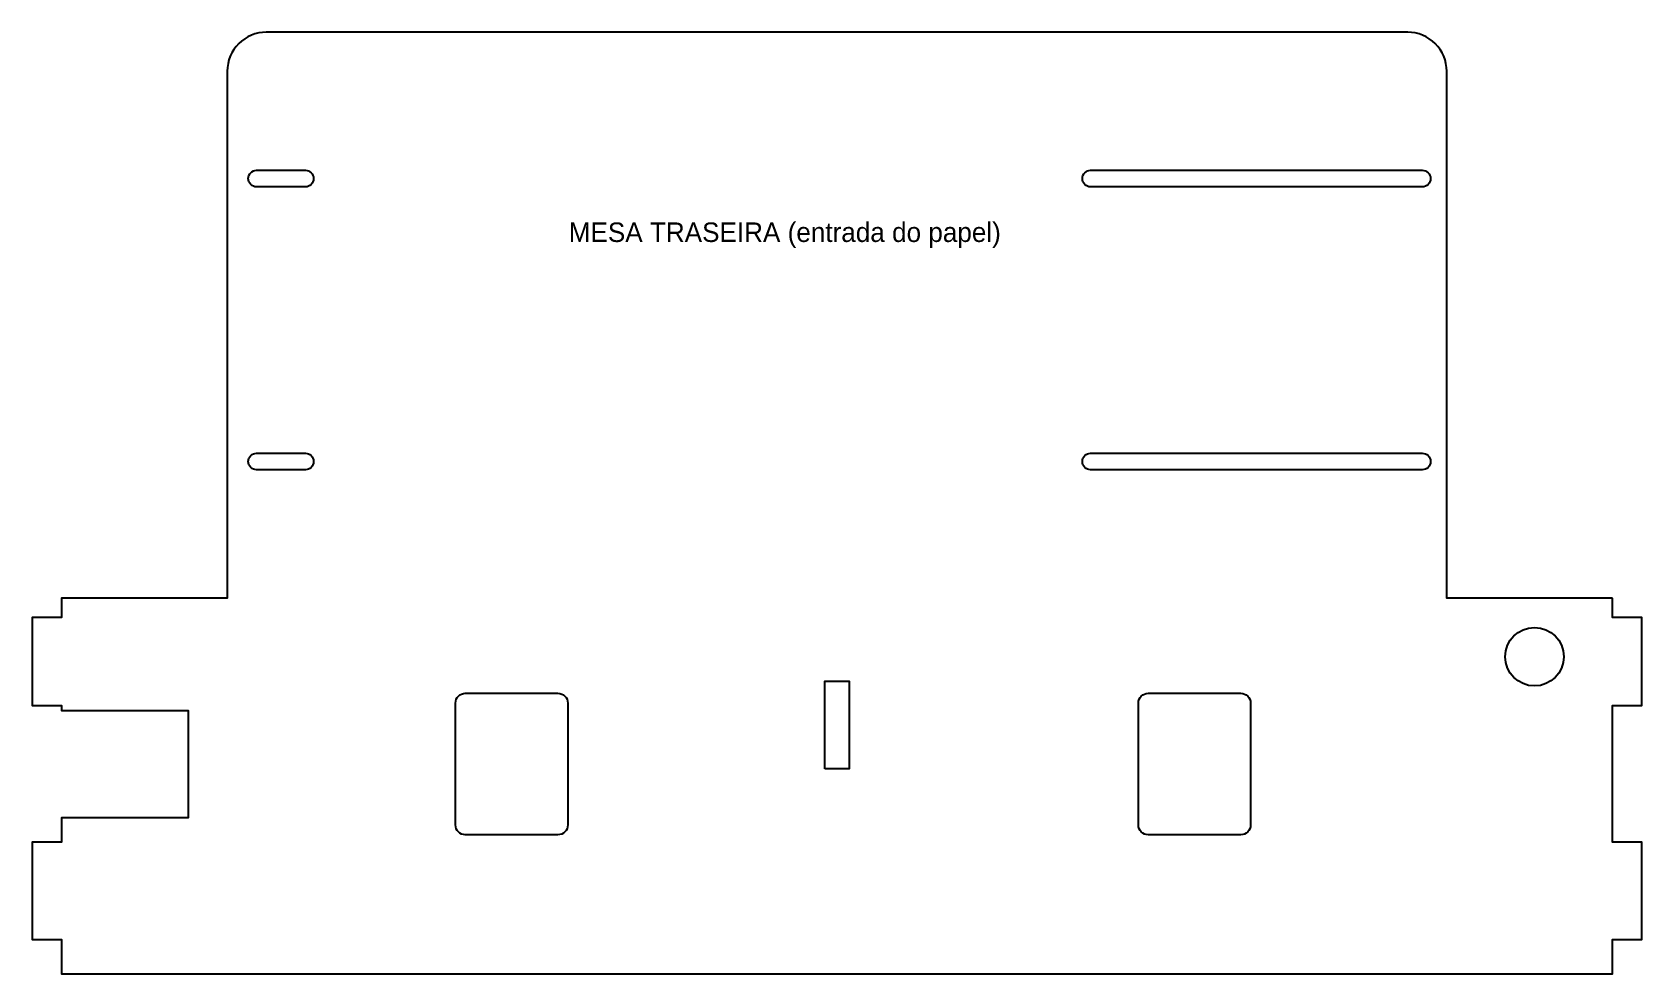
# Model space of a CAD drawing. Header units: millimetres. Extents: x 0 to 330, y 0 to 193.
import ezdxf

# ---------------------------------------------------------------- set-up
doc = ezdxf.new("R2010")
doc.units = ezdxf.units.MM
doc.layers.add('CORTE', color=1, linetype='CONTINUOUS')
doc.layers.add('GRAVAR', color=5, linetype='CONTINUOUS')

msp = doc.modelspace()

# ---------------------------------------------------------------- linework, layer by layer
at = {"layer": 'CORTE'}
for points in [[(324, 77), (290, 77), (290, 185, 0.414214), (282, 193), (48, 193, 0.414214), (40, 185), (40, 77), (6, 77), (6, 73), (0, 73), (0, 55), (6, 55), (6, 54), (32, 54), (32, 32), (6, 32), (6, 27), (0, 27), (0, 7), (6, 7), (6, 0), (324, 0), (324, 7), (330, 7), (330, 27), (324, 27), (324, 55), (330, 55), (330, 73), (324, 73)], [(46, 161.3, -1), (46, 164.7), (56, 164.7, -1), (56, 161.3)], [(217, 161.3, -1), (217, 164.7), (285, 164.7, -1), (285, 161.3)], [(46, 103.3, -1), (46, 106.7), (56, 106.7, -1), (56, 103.3)], [(217, 103.3, -1), (217, 106.7), (285, 106.7, -1), (285, 103.3)], [(86.8, 30.5), (86.8, 55.5, -0.414214), (88.8, 57.5), (107.8, 57.5, -0.414214), (109.8, 55.5), (109.8, 30.5, -0.414214), (107.8, 28.5), (88.8, 28.5, -0.414214)], [(226.8, 30.5), (226.8, 55.5, -0.414214), (228.8, 57.5), (247.8, 57.5, -0.414214), (249.8, 55.5), (249.8, 30.5, -0.414214), (247.8, 28.5), (228.8, 28.5, -0.414214)]]:
    msp.add_lwpolyline(points, format="xyb", close=True, dxfattribs=at)
msp.add_lwpolyline([(162.5, 42), (162.5, 60), (167.5, 60), (167.5, 42)], close=True, dxfattribs=at)
msp.add_circle((308, 65), 6, dxfattribs=at)

# ---------------------------------------------------------------- texts
at = {"layer": 'GRAVAR'}
msp.add_text('MESA TRASEIRA (entrada do papel)', height=4, dxfattribs=at).set_placement((110, 150))

doc.saveas('drawing.dxf')
